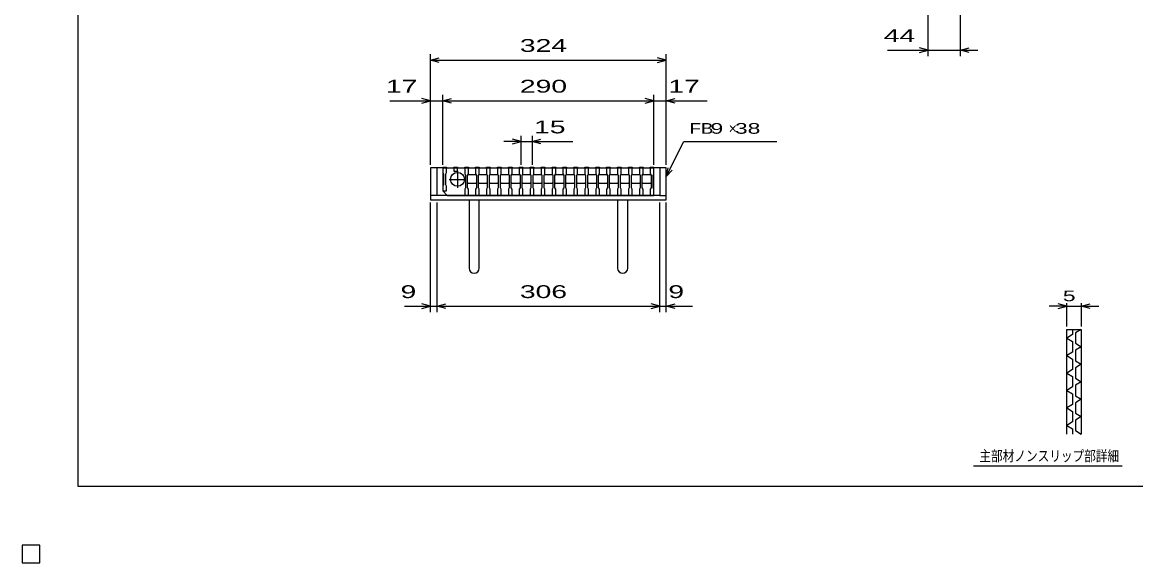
# Model space of a CAD drawing. Units: millimetres, scale not verified. Extents: x -1456 to 1389, y -1026 to 839.
# Drawn here: x -1456 to 74, y -1026 to -283 of the extents above; entities that cross this region are included whole.
import ezdxf
from ezdxf.enums import TextEntityAlignment as Align

# ---------------------------------------------------------------- set-up
doc = ezdxf.new("R2010")
doc.units = ezdxf.units.MM
doc.header["$LTSCALE"] = 8
for name, color, linetype, lineweight in [('0_2', 150, 'Continuous', 25), ('16', 3, 'Continuous', 25), ('19', 6, 'Continuous', 25), ('22', 4, 'Continuous', 25), ('32', 4, 'Continuous', 25)]:
    doc.layers.add(name, color=color, linetype=linetype, lineweight=lineweight)
doc.styles.add('ベクトル', font='')
doc.styles.get('ベクトル').set_extended_font_data('ベクトル')

msp = doc.modelspace()

# ---------------------------------------------------------------- linework, layer by layer
at = {"layer": '0_2'}
for p, q in [((-1379.2, -921.2), (-1379.2, 838.8)), ((1388.8, -921.2), (-1379.2, -921.2))]:
    msp.add_line(p, q, dxfattribs=at)
at = {"layer": '16'}
for p, q in [((-878, -483), (-878, -482.3)), ((-878, -482.3), (-873, -482.3)), ((-878, -483), (-878, -489.5)), ((-873, -483), (-878, -483)), ((-878, -483), (-878, -515)), ((-878, -483), (-588, -483)), ((-878, -489.5), (-877, -491.5)), ((-874, -483), (-849, -483)), ((-874, -491.5), (-873, -489.5)), ((-873, -482.3), (-873, -483)), ((-873, -489.5), (-873, -483)), ((-863, -483), (-863, -482.3)), ((-863, -482.3), (-858, -482.3)), ((-863, -483), (-863, -488)), ((-858, -483), (-863, -483)), ((-863, -488), (-858, -488)), ((-858, -482.3), (-858, -483)), ((-858, -488), (-858, -483)), ((-858, -487.5), (-858, -510.5)), ((-848, -483), (-848, -482.3)), ((-848, -482.3), (-843, -482.3)), ((-848, -483), (-848, -491.5)), ((-843, -483), (-848, -483)), ((-843, -482.3), (-843, -483)), ((-843, -491.5), (-843, -483)), ((-833, -483), (-833, -482.3)), ((-833, -482.3), (-828, -482.3)), ((-833, -483), (-833, -491.5)), ((-828, -483), (-833, -483)), ((-828, -482.3), (-828, -483)), ((-828, -491.5), (-828, -483)), ((-818, -483), (-818, -482.3)), ((-818, -482.3), (-813, -482.3)), ((-818, -483), (-818, -491.5)), ((-813, -483), (-818, -483)), ((-813, -482.3), (-813, -483)), ((-813, -491.5), (-813, -483)), ((-803, -483), (-803, -482.3)), ((-803, -482.3), (-798, -482.3)), ((-803, -483), (-803, -491.5)), ((-798, -483), (-803, -483)), ((-798, -482.3), (-798, -483)), ((-798, -491.5), (-798, -483)), ((-788, -483), (-788, -482.3)), ((-788, -482.3), (-783, -482.3)), ((-788, -483), (-788, -491.5)), ((-783, -483), (-788, -483)), ((-783, -482.3), (-783, -483)), ((-783, -491.5), (-783, -483)), ((-773, -483), (-773, -482.3)), ((-773, -482.3), (-768, -482.3)), ((-773, -483), (-773, -491.5)), ((-768, -483), (-773, -483)), ((-768, -482.3), (-768, -483)), ((-768, -491.5), (-768, -483)), ((-758, -483), (-758, -482.3)), ((-758, -482.3), (-753, -482.3)), ((-758, -483), (-758, -491.5)), ((-753, -483), (-758, -483)), ((-753, -482.3), (-753, -483)), ((-753, -491.5), (-753, -483)), ((-743, -483), (-743, -482.3)), ((-743, -482.3), (-738, -482.3)), ((-743, -483), (-743, -491.5)), ((-738, -483), (-743, -483)), ((-738, -482.3), (-738, -483)), ((-738, -491.5), (-738, -483)), ((-728, -483), (-728, -482.3)), ((-728, -482.3), (-723, -482.3)), ((-728, -483), (-728, -491.5)), ((-723, -483), (-728, -483)), ((-723, -482.3), (-723, -483)), ((-723, -491.5), (-723, -483)), ((-713, -483), (-713, -482.3)), ((-713, -482.3), (-708, -482.3)), ((-713, -483), (-713, -491.5)), ((-708, -483), (-713, -483)), ((-708, -482.3), (-708, -483)), ((-708, -491.5), (-708, -483)), ((-698, -483), (-698, -482.3)), ((-698, -482.3), (-693, -482.3)), ((-698, -483), (-698, -491.5)), ((-693, -483), (-698, -483)), ((-693, -482.3), (-693, -483)), ((-693, -491.5), (-693, -483)), ((-683, -483), (-683, -482.3)), ((-683, -482.3), (-678, -482.3)), ((-683, -483), (-683, -491.5)), ((-678, -483), (-683, -483)), ((-678, -482.3), (-678, -483)), ((-678, -491.5), (-678, -483)), ((-668, -483), (-668, -482.3)), ((-668, -482.3), (-663, -482.3)), ((-668, -483), (-668, -491.5)), ((-663, -483), (-668, -483)), ((-663, -482.3), (-663, -483)), ((-663, -491.5), (-663, -483)), ((-653, -483), (-653, -482.3)), ((-653, -482.3), (-648, -482.3)), ((-653, -483), (-653, -491.5)), ((-648, -483), (-653, -483)), ((-648, -482.3), (-648, -483)), ((-648, -491.5), (-648, -483)), ((-638, -483), (-638, -482.3)), ((-638, -482.3), (-633, -482.3)), ((-638, -483), (-638, -491.5)), ((-633, -483), (-638, -483)), ((-633, -482.3), (-633, -483)), ((-633, -491.5), (-633, -483)), ((-623, -483), (-623, -482.3)), ((-623, -482.3), (-618, -482.3)), ((-623, -483), (-623, -491.5)), ((-618, -483), (-623, -483)), ((-618, -482.3), (-618, -483)), ((-618, -491.5), (-618, -483)), ((-608, -483), (-608, -482.3)), ((-608, -482.3), (-603, -482.3)), ((-608, -483), (-608, -491.5)), ((-603, -483), (-608, -483)), ((-603, -482.3), (-603, -483)), ((-603, -491.5), (-603, -483)), ((-593, -483), (-593, -482.3)), ((-593, -482.3), (-588, -482.3)), ((-593, -483), (-593, -491.5)), ((-588, -483), (-593, -483)), ((-588, -482.3), (-588, -483)), ((-588, -491.5), (-588, -483)), ((-588, -521), (-588, -483)), ((-877, -491.5), (-877, -506.5)), ((-874, -506.5), (-874, -491.5)), ((-869.5, -499), (-846.5, -499)), ((-848, -491.5), (-847, -493.5)), ((-847, -493.5), (-847, -510.5)), ((-844, -493.5), (-843, -491.5)), ((-844, -493.5), (-843, -492.5)), ((-844, -510.5), (-844, -493.5)), ((-843, -504.5), (-844, -503.5)), ((-843, -492.5), (-833, -492.5)), ((-833, -504.5), (-843, -504.5)), ((-833, -491.5), (-832, -493.5)), ((-833, -492.5), (-832, -493.5)), ((-832, -503.5), (-833, -504.5)), ((-832, -493.5), (-832, -510.5)), ((-829, -493.5), (-828, -491.5)), ((-829, -493.5), (-828, -492.5)), ((-829, -510.5), (-829, -493.5)), ((-828, -504.5), (-829, -503.5)), ((-828, -492.5), (-818, -492.5)), ((-818, -504.5), (-828, -504.5)), ((-818, -491.5), (-817, -493.5)), ((-818, -492.5), (-817, -493.5)), ((-817, -503.5), (-818, -504.5)), ((-817, -493.5), (-817, -510.5)), ((-814, -493.5), (-813, -491.5)), ((-814, -493.5), (-813, -492.5)), ((-814, -510.5), (-814, -493.5)), ((-813, -504.5), (-814, -503.5)), ((-813, -492.5), (-803, -492.5)), ((-803, -504.5), (-813, -504.5)), ((-803, -491.5), (-802, -493.5)), ((-803, -492.5), (-802, -493.5)), ((-802, -503.5), (-803, -504.5)), ((-802, -493.5), (-802, -510.5)), ((-799, -493.5), (-798, -491.5)), ((-799, -493.5), (-798, -492.5)), ((-799, -510.5), (-799, -493.5)), ((-798, -504.5), (-799, -503.5)), ((-798, -492.5), (-788, -492.5)), ((-788, -504.5), (-798, -504.5)), ((-788, -491.5), (-787, -493.5)), ((-788, -492.5), (-787, -493.5)), ((-787, -503.5), (-788, -504.5)), ((-787, -493.5), (-787, -510.5)), ((-784, -493.5), (-783, -491.5)), ((-784, -493.5), (-783, -492.5)), ((-784, -510.5), (-784, -493.5)), ((-783, -504.5), (-784, -503.5)), ((-783, -492.5), (-773, -492.5)), ((-773, -504.5), (-783, -504.5)), ((-773, -491.5), (-772, -493.5)), ((-773, -492.5), (-772, -493.5)), ((-772, -503.5), (-773, -504.5)), ((-772, -493.5), (-772, -510.5)), ((-769, -493.5), (-768, -491.5)), ((-769, -493.5), (-768, -492.5)), ((-769, -510.5), (-769, -493.5)), ((-768, -504.5), (-769, -503.5)), ((-768, -492.5), (-758, -492.5)), ((-758, -504.5), (-768, -504.5)), ((-758, -491.5), (-757, -493.5)), ((-758, -492.5), (-757, -493.5)), ((-757, -503.5), (-758, -504.5)), ((-757, -493.5), (-757, -510.5)), ((-754, -493.5), (-753, -491.5)), ((-754, -493.5), (-753, -492.5)), ((-754, -510.5), (-754, -493.5)), ((-753, -504.5), (-754, -503.5)), ((-753, -492.5), (-743, -492.5)), ((-743, -504.5), (-753, -504.5)), ((-743, -491.5), (-742, -493.5)), ((-743, -492.5), (-742, -493.5)), ((-742, -503.5), (-743, -504.5)), ((-742, -493.5), (-742, -510.5)), ((-739, -493.5), (-738, -491.5)), ((-739, -493.5), (-738, -492.5)), ((-739, -510.5), (-739, -493.5)), ((-738, -504.5), (-739, -503.5)), ((-738, -492.5), (-728, -492.5)), ((-728, -504.5), (-738, -504.5)), ((-728, -491.5), (-727, -493.5)), ((-728, -492.5), (-727, -493.5)), ((-727, -503.5), (-728, -504.5)), ((-727, -493.5), (-727, -510.5)), ((-724, -493.5), (-723, -491.5)), ((-724, -493.5), (-723, -492.5)), ((-724, -510.5), (-724, -493.5)), ((-723, -504.5), (-724, -503.5)), ((-723, -492.5), (-713, -492.5)), ((-713, -504.5), (-723, -504.5)), ((-713, -491.5), (-712, -493.5)), ((-713, -492.5), (-712, -493.5)), ((-712, -503.5), (-713, -504.5)), ((-712, -493.5), (-712, -510.5)), ((-709, -493.5), (-708, -491.5)), ((-709, -493.5), (-708, -492.5)), ((-709, -510.5), (-709, -493.5)), ((-708, -504.5), (-709, -503.5)), ((-708, -492.5), (-698, -492.5)), ((-698, -504.5), (-708, -504.5)), ((-698, -491.5), (-697, -493.5)), ((-698, -492.5), (-697, -493.5)), ((-697, -503.5), (-698, -504.5)), ((-697, -493.5), (-697, -510.5)), ((-694, -493.5), (-693, -491.5)), ((-694, -493.5), (-693, -492.5)), ((-694, -510.5), (-694, -493.5)), ((-693, -504.5), (-694, -503.5)), ((-693, -492.5), (-683, -492.5)), ((-683, -504.5), (-693, -504.5)), ((-683, -491.5), (-682, -493.5)), ((-683, -492.5), (-682, -493.5)), ((-682, -503.5), (-683, -504.5)), ((-682, -493.5), (-682, -510.5)), ((-679, -493.5), (-678, -491.5)), ((-679, -493.5), (-678, -492.5)), ((-679, -510.5), (-679, -493.5)), ((-678, -504.5), (-679, -503.5)), ((-678, -492.5), (-668, -492.5)), ((-668, -504.5), (-678, -504.5)), ((-668, -491.5), (-667, -493.5)), ((-668, -492.5), (-667, -493.5)), ((-667, -503.5), (-668, -504.5)), ((-667, -493.5), (-667, -510.5)), ((-664, -493.5), (-663, -491.5)), ((-664, -493.5), (-663, -492.5)), ((-664, -510.5), (-664, -493.5)), ((-663, -504.5), (-664, -503.5)), ((-663, -492.5), (-653, -492.5)), ((-653, -504.5), (-663, -504.5)), ((-653, -491.5), (-652, -493.5)), ((-653, -492.5), (-652, -493.5)), ((-652, -503.5), (-653, -504.5)), ((-652, -493.5), (-652, -510.5)), ((-649, -493.5), (-648, -491.5)), ((-649, -493.5), (-648, -492.5)), ((-649, -510.5), (-649, -493.5)), ((-648, -504.5), (-649, -503.5)), ((-648, -492.5), (-638, -492.5)), ((-638, -504.5), (-648, -504.5)), ((-638, -491.5), (-637, -493.5)), ((-638, -492.5), (-637, -493.5)), ((-637, -503.5), (-638, -504.5)), ((-637, -493.5), (-637, -510.5)), ((-634, -493.5), (-633, -491.5)), ((-634, -493.5), (-633, -492.5)), ((-634, -510.5), (-634, -493.5)), ((-633, -504.5), (-634, -503.5)), ((-633, -492.5), (-623, -492.5)), ((-623, -504.5), (-633, -504.5)), ((-623, -491.5), (-622, -493.5)), ((-623, -492.5), (-622, -493.5)), ((-622, -503.5), (-623, -504.5)), ((-622, -493.5), (-622, -510.5)), ((-619, -493.5), (-618, -491.5)), ((-619, -493.5), (-618, -492.5)), ((-619, -510.5), (-619, -493.5)), ((-618, -504.5), (-619, -503.5)), ((-618, -492.5), (-608, -492.5)), ((-608, -504.5), (-618, -504.5)), ((-608, -491.5), (-607, -493.5)), ((-608, -492.5), (-607, -493.5)), ((-607, -503.5), (-608, -504.5)), ((-607, -493.5), (-607, -510.5)), ((-604, -493.5), (-603, -491.5)), ((-604, -493.5), (-603, -492.5)), ((-604, -510.5), (-604, -493.5)), ((-603, -504.5), (-604, -503.5)), ((-603, -492.5), (-593, -492.5)), ((-593, -504.5), (-603, -504.5)), ((-593, -491.5), (-592, -493.5)), ((-593, -492.5), (-592, -493.5)), ((-592, -503.5), (-593, -504.5)), ((-592, -493.5), (-592, -510.5)), ((-589, -493.5), (-588, -491.5)), ((-589, -510.5), (-589, -493.5)), ((-877, -506.5), (-878, -508.5)), ((-878, -508.5), (-878, -515)), ((-878, -515), (-873, -515)), ((-878, -515), (-872, -521)), ((-873, -508.5), (-874, -506.5)), ((-873, -515), (-873, -508.5)), ((-847, -510.5), (-848, -512.5)), ((-848, -512.5), (-848, -521)), ((-843, -512.5), (-844, -510.5)), ((-843, -521), (-843, -512.5)), ((-832, -510.5), (-833, -512.5)), ((-833, -512.5), (-833, -521)), ((-828, -512.5), (-829, -510.5)), ((-828, -521), (-828, -512.5)), ((-817, -510.5), (-818, -512.5)), ((-818, -512.5), (-818, -521)), ((-813, -512.5), (-814, -510.5)), ((-813, -521), (-813, -512.5)), ((-802, -510.5), (-803, -512.5)), ((-803, -512.5), (-803, -521)), ((-798, -512.5), (-799, -510.5)), ((-798, -521), (-798, -512.5)), ((-787, -510.5), (-788, -512.5)), ((-788, -512.5), (-788, -521)), ((-783, -512.5), (-784, -510.5)), ((-783, -521), (-783, -512.5)), ((-772, -510.5), (-773, -512.5)), ((-773, -512.5), (-773, -521)), ((-768, -512.5), (-769, -510.5)), ((-768, -521), (-768, -512.5)), ((-757, -510.5), (-758, -512.5)), ((-758, -512.5), (-758, -521)), ((-753, -512.5), (-754, -510.5)), ((-753, -521), (-753, -512.5)), ((-742, -510.5), (-743, -512.5)), ((-743, -512.5), (-743, -521)), ((-738, -512.5), (-739, -510.5)), ((-738, -521), (-738, -512.5)), ((-727, -510.5), (-728, -512.5)), ((-728, -512.5), (-728, -521)), ((-723, -512.5), (-724, -510.5)), ((-723, -521), (-723, -512.5)), ((-712, -510.5), (-713, -512.5)), ((-713, -512.5), (-713, -521)), ((-708, -512.5), (-709, -510.5)), ((-708, -521), (-708, -512.5)), ((-697, -510.5), (-698, -512.5)), ((-698, -512.5), (-698, -521)), ((-693, -512.5), (-694, -510.5)), ((-693, -521), (-693, -512.5)), ((-682, -510.5), (-683, -512.5)), ((-683, -512.5), (-683, -521)), ((-678, -512.5), (-679, -510.5)), ((-678, -521), (-678, -512.5)), ((-667, -510.5), (-668, -512.5)), ((-668, -512.5), (-668, -521)), ((-663, -512.5), (-664, -510.5)), ((-663, -521), (-663, -512.5)), ((-652, -510.5), (-653, -512.5)), ((-653, -512.5), (-653, -521)), ((-648, -512.5), (-649, -510.5)), ((-648, -521), (-648, -512.5)), ((-637, -510.5), (-638, -512.5)), ((-638, -512.5), (-638, -521)), ((-633, -512.5), (-634, -510.5)), ((-633, -521), (-633, -512.5)), ((-622, -510.5), (-623, -512.5)), ((-623, -512.5), (-623, -521)), ((-618, -512.5), (-619, -510.5)), ((-618, -521), (-618, -512.5)), ((-607, -510.5), (-608, -512.5)), ((-608, -512.5), (-608, -521)), ((-603, -512.5), (-604, -510.5)), ((-603, -521), (-603, -512.5)), ((-592, -510.5), (-593, -512.5)), ((-593, -512.5), (-593, -521)), ((-588, -512.5), (-589, -510.5)), ((-588, -521), (-588, -512.5)), ((-872, -521), (-588, -521)), ((-848, -521), (-843, -521)), ((-833, -521), (-828, -521)), ((-818, -521), (-813, -521)), ((-803, -521), (-798, -521)), ((-788, -521), (-783, -521)), ((-773, -521), (-768, -521)), ((-758, -521), (-753, -521)), ((-743, -521), (-738, -521)), ((-728, -521), (-723, -521)), ((-713, -521), (-708, -521)), ((-698, -521), (-693, -521)), ((-683, -521), (-678, -521)), ((-668, -521), (-663, -521)), ((-653, -521), (-648, -521)), ((-638, -521), (-633, -521)), ((-623, -521), (-618, -521)), ((-608, -521), (-603, -521)), ((-593, -521), (-588, -521)), ((-1432, -1002), (-1456, -1002)), ((-1456, -1002), (-1456, -1026)), ((-1432, -1002), (-1456, -1002)), ((-1456, -1002), (-1456, -1026)), ((-1432, -1002), (-1456, -1002)), ((-1456, -1002), (-1456, -1026)), ((-1432, -1002), (-1456, -1002)), ((-1456, -1002), (-1456, -1026)), ((-1432, -1002), (-1456, -1002)), ((-1456, -1002), (-1456, -1026)), ((-1432, -1026), (-1432, -1002)), ((-1432, -1026), (-1432, -1002)), ((-1432, -1026), (-1432, -1002)), ((-1432, -1026), (-1432, -1002)), ((-1432, -1026), (-1432, -1002)), ((-1456, -1026), (-1432, -1026)), ((-1456, -1026), (-1432, -1026)), ((-1456, -1026), (-1432, -1026)), ((-1456, -1026), (-1432, -1026)), ((-1456, -1026), (-1432, -1026))]:
    msp.add_line(p, q, dxfattribs=at)
msp.add_circle((-858, -499), 9.5, dxfattribs=at)
at = {"layer": '19'}
for p, q in [((-878, -483), (-895, -483)), ((-895, -483), (-895, -527)), ((-886, -521), (-886, -483)), ((-571, -483), (-588, -483)), ((-580, -483), (-580, -521)), ((-571, -527), (-571, -483)), ((-886, -521), (-895, -521)), ((-895, -527), (-571, -527)), ((-580, -521), (-886, -521)), ((-842, -527), (-842, -621)), ((-828, -621), (-828, -527)), ((-638, -527), (-638, -621)), ((-624, -621), (-624, -527)), ((-580, -521), (-571, -521))]:
    msp.add_line(p, q, dxfattribs=at)
for centre in [(-835, -621), (-631, -621)]:
    msp.add_arc(centre, 7, 180, 0, dxfattribs=at)
at = {"layer": '22'}
for p, q in [((-211, -329.5), (-211, -145.5)), ((-167, -329.5), (-167, -273.5)), ((-211, -321.5), (-223, -318.3)), ((-167, -321.5), (-155, -318.3)), ((-895, -479), (-895, -327)), ((-895, -335), (-883, -331.8)), ((-883, -338.2), (-895, -335)), ((-895, -335), (-571, -335)), ((-571, -335), (-583, -331.8)), ((-583, -338.2), (-571, -335)), ((-571, -479), (-571, -327)), ((-267, -321.5), (-211, -321.5)), ((-223, -324.7), (-211, -321.5)), ((-211, -321.5), (-167, -321.5)), ((-155, -324.7), (-167, -321.5)), ((-167, -321.5), (-143, -321.5)), ((-951, -391), (-895, -391)), ((-895, -391), (-907, -387.8)), ((-907, -394.2), (-895, -391)), ((-895, -479), (-895, -383)), ((-895, -391), (-878, -391)), ((-878, -479), (-878, -383)), ((-878, -391), (-866, -387.8)), ((-866, -394.2), (-878, -391)), ((-878, -391), (-588, -391)), ((-588, -391), (-600, -387.8)), ((-600, -394.2), (-588, -391)), ((-588, -479), (-588, -383)), ((-588, -391), (-571, -391)), ((-571, -479), (-571, -383)), ((-571, -391), (-559, -387.8)), ((-559, -394.2), (-571, -391)), ((-571, -391), (-515, -391)), ((-770.5, -479), (-770.5, -439)), ((-755.5, -439), (-755.5, -479)), ((-770.5, -447), (-794.5, -447)), ((-770.5, -447), (-782.5, -443.8)), ((-782.5, -450.2), (-770.5, -447)), ((-770.5, -447), (-755.5, -447)), ((-755.5, -447), (-743.5, -443.8)), ((-743.5, -450.2), (-755.5, -447)), ((-755.5, -447), (-699.5, -447)), ((-571, -495), (-547, -447)), ((-547, -447), (-419, -447)), ((-571, -495), (-568.6, -483.3)), ((-571, -495), (-563, -486.2)), ((-895, -681.4), (-895, -531)), ((-886, -681.4), (-886, -531)), ((-580, -681.4), (-580, -531)), ((-571, -681.4), (-571, -531)), ((-895, -673.4), (-907, -670.2)), ((-886, -673.4), (-874, -670.2)), ((-580, -673.4), (-592, -670.2)), ((-571, -673.4), (-559, -670.2)), ((-931, -673.4), (-895, -673.4)), ((-907, -676.6), (-895, -673.4)), ((-895, -673.4), (-886, -673.4)), ((-874, -676.6), (-886, -673.4)), ((-886, -673.4), (-580, -673.4)), ((-592, -676.6), (-580, -673.4)), ((-580, -673.4), (-571, -673.4)), ((-559, -676.6), (-571, -673.4)), ((-571, -673.4), (-535, -673.4))]:
    msp.add_line(p, q, dxfattribs=at)
at = {"layer": '22', "color": 2}
for p, q in [((-1432, -1002), (-1456, -1002)), ((-1456, -1002), (-1456, -1026)), ((-1432, -1002), (-1456, -1002)), ((-1456, -1002), (-1456, -1026)), ((-1432, -1002), (-1456, -1002)), ((-1456, -1002), (-1456, -1026)), ((-1432, -1026), (-1432, -1002)), ((-1432, -1026), (-1432, -1002)), ((-1432, -1026), (-1432, -1002)), ((-1456, -1026), (-1432, -1026)), ((-1456, -1026), (-1432, -1026)), ((-1456, -1026), (-1432, -1026))]:
    msp.add_line(p, q, dxfattribs=at)
at = {"layer": '32'}
for p, q in [((-20.8, -673.2), (-44.8, -673.2)), ((-20.8, -673.2), (-32.8, -670)), ((-32.8, -676.4), (-20.8, -673.2)), ((-20.8, -701.2), (-20.8, -669.2)), ((-20.8, -673.2), (-0.8, -673.2)), ((-0.8, -669.2), (-0.8, -701.2)), ((-0.8, -673.2), (11.2, -670)), ((11.2, -676.4), (-0.8, -673.2)), ((-0.8, -673.2), (23.2, -673.2)), ((-20.8, -705.2), (-0.8, -705.2)), ((-20.8, -849.2), (-20.8, -705.2)), ((-12.8, -712.4), (-20.8, -717.2)), ((-20.8, -717.2), (-12.8, -722)), ((-12.8, -705.2), (-12.8, -712.4)), ((-0.8, -705.2), (-8.8, -710)), ((-8.8, -710), (-8.8, -724.4)), ((-0.8, -705.2), (-0.8, -849.2)), ((-12.8, -722), (-12.8, -736.4)), ((-8.8, -724.4), (-0.8, -729.2)), ((-0.8, -729.2), (-8.8, -734)), ((-8.8, -734), (-8.8, -748.4)), ((-12.8, -736.4), (-20.8, -741.2)), ((-20.8, -741.2), (-12.8, -746)), ((-12.8, -746), (-12.8, -760.4)), ((-8.8, -748.4), (-0.8, -753.2)), ((-12.8, -760.4), (-20.8, -765.2)), ((-0.8, -753.2), (-8.8, -758)), ((-8.8, -758), (-8.8, -772.4)), ((-20.8, -765.2), (-12.8, -770)), ((-12.8, -770), (-12.8, -784.4)), ((-8.8, -772.4), (-0.8, -777.2)), ((-0.8, -777.2), (-8.8, -782)), ((-12.8, -784.4), (-20.8, -789.2)), ((-20.8, -789.2), (-12.8, -794)), ((-12.8, -794), (-12.8, -808.4)), ((-8.8, -782), (-8.8, -796.4)), ((-12.8, -808.4), (-20.8, -813.2)), ((-8.8, -796.4), (-0.8, -801.2)), ((-0.8, -801.2), (-8.8, -806)), ((-8.8, -806), (-8.8, -820.4)), ((-20.8, -813.2), (-12.8, -818)), ((-12.8, -818), (-12.8, -832.4)), ((-8.8, -820.4), (-0.8, -825.2)), ((-0.8, -825.2), (-8.8, -830)), ((-12.8, -832.4), (-20.8, -837.2)), ((-20.8, -837.2), (-12.8, -842)), ((-8.8, -830), (-8.8, -844.4)), ((-12.8, -842), (-12.8, -849.2)), ((-8.8, -844.4), (-0.8, -849.2)), ((55.2, -893.2), (-148.8, -893.2))]:
    msp.add_line(p, q, dxfattribs=at)

# ---------------------------------------------------------------- texts
at = {"layer": '22', "color": 2, "style": 'ベクトル'}
for s, height, width, p in [(' 324 ', 17.6, 1.65, (-783, -315)), (' 44 ', 17.6, 1.65, (-283, -301.5)), (' 17 ', 17.6, 1.65, (-967, -371)), (' 290 ', 17.6, 1.65, (-783, -371)), (' 17 ', 17.6, 1.65, (-579, -371)), (' 15 ', 17.6, 1.65, (-763.5, -427)), ('FB', 14.66, 1.3, (-539, -429)), (' 9 ', 14.66, 1.6, (-519, -429)), (' 38 ', 14.66, 1.6, (-485.4, -429)), (' 9 ', 17.6, 1.65, (-947, -653.4)), (' 306 ', 17.6, 1.65, (-783, -653.4)), (' 9 ', 17.6, 1.65, (-579, -653.4))]:
    msp.add_text(s, height=height, dxfattribs=dict(at, width=width)).set_placement(p, align=Align.MIDDLE_LEFT)
msp.add_text('×', height=14.7, dxfattribs=at).set_placement((-485.4, -429), align=Align.MIDDLE_LEFT)
at = {"layer": '32', "color": 2, "style": 'ベクトル'}
for s, width, p in [(' 5 ', 1.6, (-34.8, -659.2)), ('主部材ノンスリップ部詳細', 0.8, (-140.8, -879.2))]:
    msp.add_text(s, height=14.66, dxfattribs=dict(at, width=width)).set_placement(p, align=Align.MIDDLE_LEFT)

doc.saveas('drawing.dxf')
